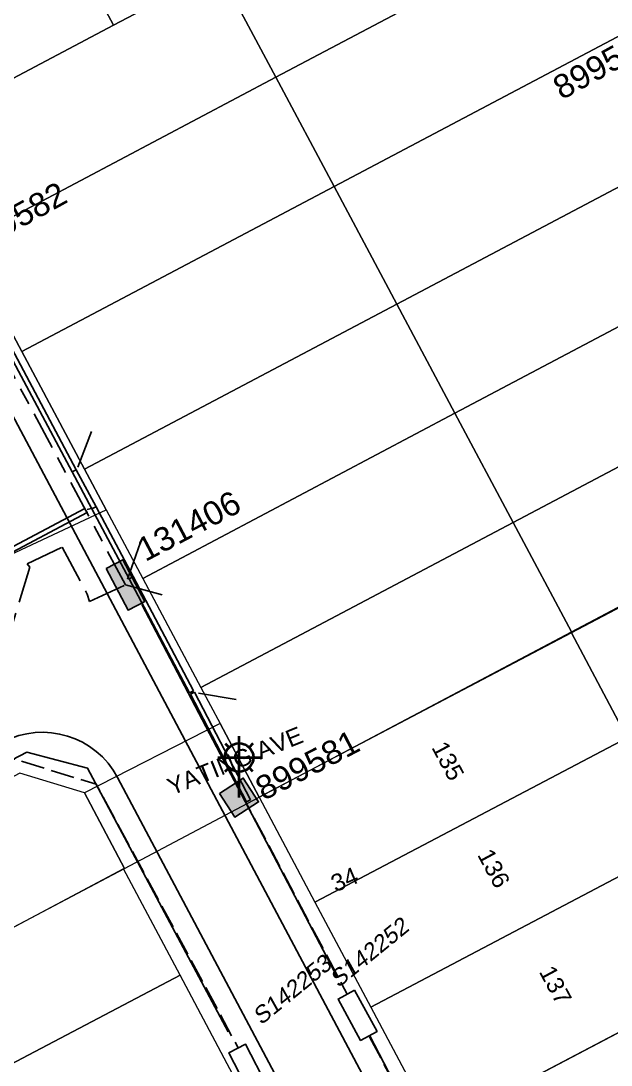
# Model space of a CAD drawing. Header units: metres. Extents: x 303431 to 305438, y 6269401 to 6270518.
# Drawn here: x 303761.6 to 303823.6, y 6269702.5 to 6269812.4 of the extents above; entities that cross this region are included whole.
import ezdxf
from ezdxf.enums import TextEntityAlignment as Align

# ---------------------------------------------------------------- set-up
doc = ezdxf.new("R2010")
doc.units = ezdxf.units.M
doc.linetypes.add('Cable Exist UG', pattern=[8.2, 4, -1.2, 1.8, -1.2])
doc.linetypes.add('IE Trench LV', pattern=[6.5, 5, -1.5])
doc.layers.get('0').update_dxf_attribs({"color": 6})
doc.layers.add('_User kerb', color=7, linetype='Continuous', transparency=0.4)
for name, color, linetype, lineweight in [('Cadastre Developer_SP_NEW', 7, 'Continuous', 5), ('Cadastre Land Parcels_SP_EXT', 9, 'Continuous', 5), ('Cadastre Roads_SP_EXT', 9, 'Continuous', 5)]:
    doc.layers.add(name, color=color, linetype=linetype, lineweight=lineweight)
for name, color, linetype in [('Duct_SP_EXT', 7, 'Continuous'), ('Equip_SP_SL_EXT', 7, 'Continuous'), ('Mains_LV_EXT', 7, 'Continuous'), ('Mains_LV_NEW_T84', 2, 'Continuous'), ('SupportsUG_SP_LV_EXT', 7, 'Continuous'), ('SupportsUG_SP_LV_NEW', 2, 'Continuous'), ('SupportsUG_SP_LV_SL_EXT', 7, 'Continuous'), ('Trench_SP_EXT', 7, 'Continuous'), ('Trench_SP_NEW', 2, 'Continuous')]:
    doc.layers.add(name, color=color, linetype=linetype)
doc.styles.add('COLUMN_LABEL', font='arial.ttf')
doc.styles.add('iecARIAL', font='arial.ttf', dxfattribs={"height": 2})
doc.styles.add('LotNum', font='isocp.shx', dxfattribs={"height": 1.8})
doc.styles.add('POLE_LABEL', font='arial.ttf')
doc.styles.get("Standard").update_dxf_attribs({"font": 'arial.ttf'})
doc.linetypes.add('Cable New UG', pattern='A,7,-0.25,["x",Standard,S=2,R=0,X=0.2,Y=-0.8],-2.1', length=9.35)

# ---------------------------------------------------------------- blocks, each defined once
blk = doc.blocks.new('COLUMN_EXT')
blk.add_hatch(color=256).paths.add_polyline_path([(-1.49, 1.48), (-1.49, -1.49), (1.48, -1.49), (1.48, 1.48)])
blk.add_lwpolyline([(-1.49, -1.49), (1.48, -1.49), (1.48, 1.48), (-1.49, 1.48)], close=True)
for tag, height, style, flags, p in [('ASSET_NUM', 2.5, 'COLUMN_LABEL', 8, (2, 2)), ('STRUCTURE_PLANT_NUMBER', 0.2, 'POLE_LABEL', 9, (1.81, 0.03)), ('STREET_CODE', 0.2, 'COLUMN_LABEL', 9, (1.81, -0.2))]:
    blk.add_attdef(tag, text='', height=height, dxfattribs=dict(style=style, flags=flags)).set_placement(p, align=Align.MIDDLE_LEFT)
at = {"flags": 9}
for tag, p in [('COLUMN_TYPE', (1.81, -0.4)), ('OWNED_BY', (1.81, -0.6)), ('STATE', (1.81, -0.8)), ('USAGE', (1.81, -1)), ('LEGEND', (1.81, -1.2)), ('STREETNAME', (1.81, -1.6)), ('SUBURB', (1.81, -1.8)), ('LOCATION', (1.81, -1.4)), ('NOTES', (1.81, -2))]:
    blk.add_attdef(tag, text='', height=0.2, dxfattribs=at).set_placement(p, align=Align.MIDDLE_LEFT)
at = {"flags": 1}
blk.add_attdef('Z', (1.81, -2.35), '', height=0.2, dxfattribs=at)
blk = doc.blocks.new('PILLAR_EXT')
blk.add_hatch(color=256).paths.add_polyline_path([(-2.475, 0.99), (-2.475, -0.99), (2.475, -0.99), (2.475, 0.99)])
blk.add_lwpolyline([(-2.475, -0.99), (2.475, -0.99), (2.475, 0.99), (-2.475, 0.99)], close=True)
at = {"style": 'iecARIAL', "flags": 8}
blk.add_attdef('ASSET_NUM', (1.5, 3.5), '', height=2.5, dxfattribs=at)
for tag, p, flags in [('OWNED_BY', (0, -0.2), 9), ('STATE', (0, -0.4), 9), ('SUPPORT_TYPE', (0, -0.6), 9), ('USAGE', (0, -0.8), 9), ('LEGEND', (0, -1), 9), ('LOCATION', (0, -1.2), 9), ('STREETNAME', (0, -1.8), 9), ('SUBURB', (0, -2), 1), ('NOTES', (0, -1.4), 9), ('PARENT', (0, -1.6), 9)]:
    blk.add_attdef(tag, p, '', height=0.2, dxfattribs=dict(flags=flags))
blk = doc.blocks.new('SL_LANTERN_EXT')
at = {"lineweight": 40}
for p, q in [((-1.46, 5.68), (-1.06, 5.28)), ((0, 1.97), (0, 6.47)), ((1.46, 5.68), (1.06, 5.28)), ((-2.25, 4.22), (2.25, 4.22)), ((-1.46, 2.76), (-1.06, 3.16)), ((0, 0), (0, 2.72)), ((1.46, 2.76), (1.06, 3.16))]:
    blk.add_line(p, q, dxfattribs=at)
blk.add_circle((0, 4.22), 1.5, dxfattribs=at)
at = {"style": 'iecARIAL', "flags": 9}
blk.add_attdef('ASSET_NUM', (1.5, 1.5), '', height=2.5, dxfattribs=at)
for tag, p, height, flags in [('CONSTRUCTED_VOLTAGE', (0.98, -0.65), 0.2, 9), ('CONTROL_TYPE', (0.98, -0.85), 0.2, 9), ('LANTERN_PURPOSE', (0.98, -1.05), 0.2, 9), ('LANTERN_TYPE', (0.98, -1.25), 0.2, 9), ('LNUMBER', (2.18, -3.25), 2.5, 8), ('OPERATING_VOLTAGE', (0.98, -1.65), 0.2, 9), ('ORIENTATION', (0.98, -1.85), 0.2, 9), ('OWNED_BY', (0.98, -2.05), 0.2, 9), ('STATE', (0.98, -2.25), 0.2, 9), ('NO_PHASES', (0.98, -1.45), 0.2, 9), ('USAGE', (0.98, -2.45), 0.2, 9), ('CEXIST', (0.98, -2.65), 0.2, 9), ('CNEW', (0.98, -2.85), 0.2, 9), ('CNUMBER', (0.98, -3.05), 0.2, 9), ('CREMOVE', (0.98, -3.25), 0.2, 9), ('CREPLACE', (0.98, -3.45), 0.2, 9), ('LKINGHEIGHT', (0.98, -3.65), 0.2, 9), ('LBRACKET', (0.98, -3.85), 0.2, 9), ('LBRACKETVOCAB', (0.98, -4.05), 0.2, 9), ('LCATEGORY', (0.98, -4.25), 0.2, 9), ('LCHARGE1', (0.98, -4.45), 0.2, 9), ('LCHARGE1PERCENT', (0.98, -4.65), 0.2, 9), ('LCHARGE2', (0.98, -4.85), 0.2, 9), ('LCHARGE2PERCENT', (0.98, -5.05), 0.2, 9), ('LCHARGE3', (0.98, -5.25), 0.2, 9), ('LCHARGE3PERCENT', (0.98, -5.45), 0.2, 9), ('LEXIST', (0.98, -5.65), 0.2, 9), ('LLAMP', (0.98, -5.85), 0.2, 9), ('LLAMPVOCAB', (0.98, -6.05), 0.2, 9), ('LMAST', (0.98, -6.25), 0.2, 9), ('LMASTVOCAB', (0.98, -6.45), 0.2, 9), ('LNEW', (0.98, -6.65), 0.2, 9), ('LANTNUMBER', (0.98, -6.85), 0.2, 9), ('LOUTREACH', (0.98, -7.25), 0.2, 9), ('LOUTREACHVOCAB', (0.98, -7.45), 0.2, 9), ('LRATECODE', (0.98, -7.65), 0.2, 9), ('LREMOVE', (0.98, -7.85), 0.2, 9), ('LREPLACE', (0.98, -8.05), 0.2, 9), ('LTYPE', (0.98, -8.25), 0.2, 9), ('LTYPEVOCAB', (0.98, -8.45), 0.2, 9), ('LEGEND', (0.98, -8.65), 0.2, 9), ('LOCATION', (0.98, -8.85), 0.2, 9), ('STREETNAME', (0.98, -9.25), 0.2, 9), ('SUBURB', (0.98, -9.45), 0.2, 1), ('NOTES', (0.98, -9.05), 0.2, 9)]:
    blk.add_attdef(tag, p, '', height=height, dxfattribs=dict(flags=flags))
blk = doc.blocks.new('*U121')
blk.add_wipeout([(3.24, 1.91), (2.32, -2.96), (0.38, -2.59), (1.29, 2.27)])
at = {"lineweight": -3}
blk.add_lwpolyline([(3.24, 1.91), (2.32, -2.96), (0.38, -2.59), (1.29, 2.27)], close=True, dxfattribs=at)
at = {"oblique": 10, "flags": 8}
blk.add_attdef('ASSET_NUM', text='', height=1.75, dxfattribs=at).set_placement((2, 4), align=Align.MIDDLE_LEFT)
for tag, flags, p in [('STREET_CODE', 9, (1.5, 2)), ('OWNED_BY', 9, (1.5, 1.8)), ('OPERATED_BY', 9, (1.5, 1.6)), ('STATE', 9, (1.5, 1.2)), ('SUPPORT_TYPE', 9, (1.5, 1)), ('MAINTAINED_BY', 9, (1.5, 1.4)), ('SUBURB', 9, (1.5, 0.2)), ('STREETNAME', 9, (1.5, 0)), ('USAGE', 9, (1.5, 0.8)), ('LEGEND', 9, (1.5, 0.6)), ('PARENT', 9, (1.5, 0.4)), ('Z', 1, (1.5, -0.6)), ('LOCATION', 9, (1.5, -0.2)), ('NOTES', 9, (1.5, -0.4))]:
    blk.add_attdef(tag, text='', height=0.2, dxfattribs=dict(flags=flags)).set_placement(p, align=Align.MIDDLE_LEFT)
blk = doc.blocks.new('*U119')
at = {"oblique": 10, "flags": 8}
blk.add_attdef('ASSET_NUM', text='', height=1.75, dxfattribs=at).set_placement((2, 4), align=Align.MIDDLE_LEFT)
for tag, flags, p in [('STREET_CODE', 9, (1.5, 2)), ('OWNED_BY', 9, (1.5, 1.8)), ('OPERATED_BY', 9, (1.5, 1.6)), ('STATE', 9, (1.5, 1.2)), ('SUPPORT_TYPE', 9, (1.5, 1)), ('MAINTAINED_BY', 9, (1.5, 1.4)), ('SUBURB', 9, (1.5, 0.2)), ('STREETNAME', 9, (1.5, 0)), ('USAGE', 9, (1.5, 0.8)), ('LEGEND', 9, (1.5, 0.6)), ('PARENT', 9, (1.5, 0.4)), ('Z', 1, (1.5, -0.6)), ('LOCATION', 9, (1.5, -0.2)), ('NOTES', 9, (1.5, -0.4))]:
    blk.add_attdef(tag, text='', height=0.2, dxfattribs=dict(flags=flags)).set_placement(p, align=Align.MIDDLE_LEFT)
blk.add_wipeout([(-3.44, -1.81), (-2.43, 3.04), (-0.49, 2.63), (-1.5, -2.21)])
at = {"lineweight": -3}
blk.add_lwpolyline([(-3.44, -1.81), (-2.43, 3.04), (-0.49, 2.63), (-1.5, -2.21)], close=True, dxfattribs=at)

msp = doc.modelspace()

# ---------------------------------------------------------------- linework, layer by layer
at = {"layer": '_User kerb', "transparency": 33554585}
for points in [[(303783.08316, 6269728.67339), (303732.98048, 6269823.07846, -0.415150879), (303736.71574, 6269835.19314), (303793.54, 6269865.11832, -0.413372346), (303805.61735, 6269861.39241), (303855.72813, 6269766.9019)], [(303700.75967, 6269685.28325), (303696.58336, 6269693.15239, -0.415150879), (303700.31862, 6269705.26706), (303759.65216, 6269736.51371, -0.413276866), (303771.72814, 6269732.79038), (303775.93123, 6269724.87505)], [(303700.76082, 6269685.28109), (303782.85785, 6269530.59124, 0.416036163), (303795.00934, 6269526.90767), (303854.26914, 6269558.11548, 0.4176128), (303857.96866, 6269570.29749), (303775.93127, 6269724.87496)]]:
    msp.add_lwpolyline(points, format="xyb", dxfattribs=at)
at = {"layer": '_User kerb', "transparency": 33554585, "elevation": -50.1555}
msp.add_lwpolyline([(303783.08608, 6269728.67216), (303815.18033, 6269668.19915, 0.411766983), (303827.23027, 6269664.46217), (303884.45474, 6269694.61305, 0.39918862), (303887.76656, 6269706.4865), (303855.72928, 6269766.89974)], format="xyb", dxfattribs=at)
at = {"layer": 'Cadastre Developer_SP_NEW', "flags": 128}
for points in [[(303825.29475, 6269736.96872), (303858.11728, 6269754.25394), (303852.2574, 6269765.29531), (303819.43668, 6269748.01104), (303825.29475, 6269736.96872)], [(303792.4758, 6269719.68536), (303825.29476, 6269736.96872), (303819.43668, 6269748.01104), (303786.61592, 6269730.72674), (303792.4758, 6269719.68536)], [(303798.33568, 6269708.64399), (303831.15283, 6269725.9264), (303825.29476, 6269736.96872), (303792.4758, 6269719.68536), (303798.33568, 6269708.64399)], [(303805.14255, 6269695.81827), (303837.9576, 6269713.09956), (303831.15283, 6269725.9264), (303798.33568, 6269708.64399), (303805.14255, 6269695.81827)], [(303745.1109, 6269694.52861), (303778.29125, 6269712.00228), (303772.36048, 6269723.18095), (303739.25102, 6269705.56998), (303745.1109, 6269694.52861)], [(303750.97077, 6269683.48724), (303784.15112, 6269700.96091), (303778.29125, 6269712.00228), (303745.1109, 6269694.52861), (303750.97077, 6269683.48724)], [(303811.94942, 6269682.99255), (303835.48073, 6269695.38478), (303828.67596, 6269708.2116), (303805.14255, 6269695.81827), (303811.94942, 6269682.99255)]]:
    msp.add_lwpolyline(points, dxfattribs=at)
at = {"layer": 'Cadastre Land Parcels_SP_EXT', "linetype": 'Continuous'}
for points in [[(303782.34518, 6269817.74961), (303766.75342, 6269847.02242), (303755.6902, 6269841.17233), (303764.58812, 6269824.46854), (303771.28205, 6269811.90058), (303782.34518, 6269817.74961)], [(303821.20747, 6269823.79766), (303815.18275, 6269835.11333), (303793.40673, 6269823.59953), (303782.34518, 6269817.74961), (303788.37159, 6269806.43597), (303821.20747, 6269823.79766)], [(303821.20747, 6269823.79766), (303815.18275, 6269835.11333), (303793.40673, 6269823.59953), (303782.34518, 6269817.74961), (303788.37159, 6269806.43597), (303821.20747, 6269823.79766)], [(303771.28205, 6269811.90058), (303764.58812, 6269824.46854), (303742.81051, 6269812.95368), (303749.50612, 6269800.38571), (303771.28205, 6269811.90058)], [(303827.32468, 6269812.31079), (303821.20747, 6269823.79766), (303788.37159, 6269806.43597), (303794.4888, 6269794.94919), (303827.32468, 6269812.31079)], [(303827.32468, 6269812.31079), (303821.20747, 6269823.79766), (303788.37159, 6269806.43597), (303794.4888, 6269794.94919), (303827.32468, 6269812.31079)], [(303788.37159, 6269806.43597), (303782.34518, 6269817.74961), (303771.28205, 6269811.90058), (303749.50612, 6269800.38571), (303755.5342, 6269789.07216), (303788.37159, 6269806.43597)], [(303833.91138, 6269799.93954), (303827.32468, 6269812.31079), (303794.4888, 6269794.94919), (303801.07806, 6269782.57989), (303833.91138, 6269799.93954)], [(303833.91138, 6269799.93954), (303827.32468, 6269812.31079), (303794.4888, 6269794.94919), (303801.07806, 6269782.57989), (303833.91138, 6269799.93954)], [(303794.4888, 6269794.94919), (303788.37159, 6269806.43597), (303755.5342, 6269789.07216), (303761.65398, 6269777.58742), (303794.4888, 6269794.94919)], [(303840.02771, 6269788.45268), (303833.91138, 6269799.93954), (303801.07806, 6269782.57989), (303807.19607, 6269771.09214), (303840.02771, 6269788.45268)], [(303840.02771, 6269788.45268), (303833.91138, 6269799.93954), (303801.07806, 6269782.57989), (303807.19607, 6269771.09214), (303840.02771, 6269788.45268)], [(303801.07806, 6269782.57989), (303794.4888, 6269794.94919), (303761.65398, 6269777.58742), (303768.24483, 6269765.2182), (303801.07806, 6269782.57989)], [(303801.07806, 6269782.57989), (303794.4888, 6269794.94919), (303761.65398, 6269777.58742), (303768.24483, 6269765.2182), (303801.07806, 6269782.57989)], [(303846.14413, 6269776.96476), (303840.02771, 6269788.45268), (303807.19607, 6269771.09214), (303813.31407, 6269759.60634), (303846.14413, 6269776.96476)], [(303846.14413, 6269776.96476), (303840.02771, 6269788.45268), (303807.19607, 6269771.09214), (303813.31407, 6269759.60634), (303846.14413, 6269776.96476)], [(303807.19607, 6269771.09214), (303801.07806, 6269782.57989), (303768.24483, 6269765.2182), (303770.5231, 6269760.94167), (303774.36371, 6269753.73249), (303807.19607, 6269771.09214)], [(303807.19607, 6269771.09214), (303801.07806, 6269782.57989), (303768.24483, 6269765.2182), (303770.5231, 6269760.94167), (303774.36371, 6269753.73249), (303807.19607, 6269771.09214)], [(303852.26301, 6269765.47004), (303846.14413, 6269776.96476), (303813.31407, 6269759.60634), (303819.44003, 6269748.09881), (303852.26301, 6269765.47004)], [(303852.26301, 6269765.47004), (303846.14413, 6269776.96476), (303813.31407, 6269759.60634), (303819.44003, 6269748.09881), (303852.26301, 6269765.47004)], [(303813.31407, 6269759.60634), (303807.19607, 6269771.09214), (303774.36371, 6269753.73249), (303780.48419, 6269742.24775), (303813.31407, 6269759.60634)], [(303813.31407, 6269759.60634), (303807.19607, 6269771.09214), (303774.36371, 6269753.73249), (303780.48419, 6269742.24775), (303813.31407, 6269759.60634)], [(303819.44003, 6269748.09881), (303813.31407, 6269759.60634), (303780.48419, 6269742.24775), (303782.50489, 6269738.45121), (303786.61624, 6269730.72643), (303819.44003, 6269748.09881)], [(303819.44003, 6269748.09881), (303813.31407, 6269759.60634), (303780.48419, 6269742.24775), (303782.50489, 6269738.45121), (303786.61624, 6269730.72643), (303819.44003, 6269748.09881)], [(303772.45785, 6269723.23265), (303768.23652, 6269731.16801), (303761.45938, 6269733.24488), (303732.69651, 6269718.0371), (303739.2757, 6269705.67071), (303772.45785, 6269723.23265)]]:
    msp.add_lwpolyline(points, close=True, dxfattribs=at)
at = {"layer": 'Cadastre Roads_SP_EXT', "linetype": 'Continuous'}
for points in [[(303770.52308, 6269760.9417), (303768.24488, 6269765.21826), (303761.65392, 6269777.58742), (303755.53424, 6269789.0722), (303749.50614, 6269800.38576), (303742.81053, 6269812.95369), (303736.26451, 6269825.23923), (303721.66775, 6269818.55978), (303726.33674, 6269809.79526), (303731.9853, 6269799.19292), (303737.86912, 6269788.1479), (303743.75363, 6269777.10297), (303750.0395, 6269765.30232), (303755.99237, 6269754.12944), (303770.52308, 6269760.9417)], [(303786.61627, 6269730.72639), (303782.50493, 6269738.45128), (303768.23658, 6269731.168), (303772.45786, 6269723.23258), (303786.61627, 6269730.72639)]]:
    msp.add_lwpolyline(points, close=True, dxfattribs=at)
at = {"layer": 'Duct_SP_EXT'}
for p, q in [((303754.70174, 6269788.87976), (303767.3731, 6269765.15377)), ((303754.27834, 6269788.65363), (303766.9497, 6269764.92764)), ((303766.9497, 6269764.92764), (303767.1614, 6269765.04071)), ((303766.95055, 6269764.93028), (303767.16226, 6269765.04334)), ((303766.95055, 6269764.93028), (303769.03223, 6269761.03243)), ((303767.3731, 6269765.15377), (303767.1614, 6269765.04071)), ((303767.37396, 6269765.1564), (303767.16226, 6269765.04334)), ((303767.37396, 6269765.1564), (303769.45563, 6269761.25855)), ((303768.28791, 6269761.07975), (303758.46805, 6269755.87531)), ((303768.51268, 6269760.65563), (303758.69282, 6269755.45119)), ((303768.28791, 6269761.07975), (303768.4003, 6269760.86769)), ((303768.51268, 6269760.65563), (303768.4003, 6269760.86769)), ((303769.03223, 6269761.03242), (303769.24393, 6269761.14549)), ((303769.03223, 6269761.03243), (303769.24393, 6269761.14549)), ((303769.03223, 6269761.03242), (303772.9549, 6269753.68765)), ((303769.45563, 6269761.25855), (303769.24393, 6269761.14549)), ((303769.45563, 6269761.25855), (303769.24393, 6269761.14549)), ((303769.45563, 6269761.25855), (303773.3783, 6269753.91378)), ((303772.95433, 6269753.68872), (303773.1666, 6269753.80071)), ((303772.95433, 6269753.68872), (303779.28951, 6269741.68153)), ((303772.9549, 6269753.68765), (303773.1666, 6269753.80071)), ((303773.3783, 6269753.91378), (303773.1666, 6269753.80071)), ((303773.37886, 6269753.91271), (303773.1666, 6269753.80071)), ((303773.37886, 6269753.91271), (303779.71405, 6269741.90552)), ((303779.28951, 6269741.68153), (303779.50178, 6269741.79352)), ((303779.38221, 6269741.53988), (303779.59521, 6269741.65046)), ((303779.71405, 6269741.90552), (303779.50178, 6269741.79352)), ((303779.80821, 6269741.76105), (303779.59521, 6269741.65046)), ((303779.80821, 6269741.76105), (303785.68791, 6269730.43631)), ((303779.38221, 6269741.53988), (303785.26191, 6269730.21513)), ((303785.26191, 6269730.21513), (303785.47491, 6269730.32572)), ((303785.68791, 6269730.43631), (303785.47491, 6269730.32572))]:
    msp.add_line(p, q, dxfattribs=at)
at = {"layer": 'Mains_LV_EXT', "linetype": 'Cable Exist UG'}
for points in [[(303772.55444, 6269753.04393), (303756.60933, 6269782.89929), (303756.60933, 6269782.89929), (303754.61202, 6269786.63908), (303752.79714, 6269785.79115), (303752.79714, 6269785.79115), (303746.32649, 6269797.90689), (303747.80546, 6269799.38302)], [(303772.55444, 6269753.04393), (303756.60933, 6269782.89929), (303756.60933, 6269782.89929), (303754.61202, 6269786.63908), (303752.79714, 6269785.79115), (303752.79714, 6269785.79115), (303746.32649, 6269797.90689), (303747.80546, 6269799.38302)], [(303726.15938, 6269730.53083), (303728.62215, 6269731.83595), (303728.62215, 6269731.83595), (303736.15635, 6269735.8289), (303738.32541, 6269736.97846), (303738.32541, 6269736.97846), (303752.28539, 6269744.37694), (303754.20545, 6269740.86755), (303754.20545, 6269740.86755), (303754.54387, 6269741.0469), (303756.0587, 6269741.84969), (303758.97092, 6269743.39305), (303762.48873, 6269754.90936), (303762.21487, 6269755.27781), (303762.21487, 6269755.27781), (303765.90561, 6269757.00243), (303768.53638, 6269752.07664), (303768.78387, 6269751.29403), (303772.55444, 6269753.04393)], [(303726.15938, 6269730.53083), (303728.62215, 6269731.83595), (303728.62215, 6269731.83595), (303736.15635, 6269735.8289), (303738.32541, 6269736.97846), (303738.32541, 6269736.97846), (303752.28539, 6269744.37694), (303754.20545, 6269740.86755), (303754.20545, 6269740.86755), (303754.54387, 6269741.0469), (303756.0587, 6269741.84969), (303758.97092, 6269743.39305), (303762.48873, 6269754.90936), (303762.21487, 6269755.27781), (303762.21487, 6269755.27781), (303765.90561, 6269757.00243), (303768.53638, 6269752.07664), (303768.78387, 6269751.29403), (303772.55444, 6269753.04393)]]:
    msp.add_lwpolyline(points, dxfattribs=at)
at = {"layer": 'Mains_LV_NEW_T84', "color": 1, "linetype": 'Cable New UG', "ltscale": 0.75, "flags": 128}
for points in [[(303794.86271, 6269711.75332), (303774.2587, 6269751.00185)], [(303783.35626, 6269706.03473), (303768.56775, 6269733.7602), (303762.16617, 6269735.46356), (303739.63541, 6269723.71324), (303738.06016, 6269719.78589), (303703.05427, 6269700.72142), (303701.57397, 6269695.01485), (303715.31007, 6269667.40213)]]:
    msp.add_lwpolyline(points, dxfattribs=at)
at = {"layer": 'Mains_LV_NEW_T84', "color": 3, "linetype": 'Cable New UG', "ltscale": 0.75, "flags": 128}
msp.add_lwpolyline([(303854.77631, 6269681.87616), (303825.49852, 6269665.98706), (303817.17255, 6269669.13753), (303798.25354, 6269705.61092)], dxfattribs=at)
at = {"layer": 'Trench_SP_EXT', "linetype": 'Cable Exist UG'}
for points in [[(303768.97795, 6269769.16868), (303767.29939, 6269764.78662)], [(303768.51407, 6269760.98821), (303769.24391, 6269761.1455)], [(303774.08145, 6269757.44474), (303772.55446, 6269753.04392), (303777.18853, 6269751.80011)], [(303784.18328, 6269741.0014), (303779.50173, 6269741.79357)]]:
    msp.add_lwpolyline(points, dxfattribs=at)
at = {"layer": 'Trench_SP_NEW', "linetype": 'IE Trench LV', "ltscale": 0.5, "flags": 128}
for points in [[(303732.8329, 6269719.9347), (303760.85673, 6269734.73073), (303769.4737, 6269732.07408), (303802.0766, 6269671.53598), (303844.96863, 6269589.91451)], [(303784.58169, 6269731.39686), (303811.46414, 6269680.39932), (303817.4609, 6269668.9686)]]:
    msp.add_lwpolyline(points, dxfattribs=at)

# ---------------------------------------------------------------- block references
at = {"layer": 'Equip_SP_SL_EXT'}
for p in [(303784.50283, 6269730.67092), (303784.50284, 6269730.67091)]:
    msp.add_blockref('SL_LANTERN_EXT', p, dxfattribs=at)
at = {"layer": 'SupportsUG_SP_LV_EXT'}
ref = msp.add_blockref('PILLAR_EXT', (303772.55447, 6269753.04394), dxfattribs=dict(at, rotation=297.8170339431831))
ref.add_attrib('ASSET_NUM', '131406', dxfattribs={"layer": '0', "height": 2.5, "rotation": 27.8170341, "style": 'iecARIAL'}).set_placement((303774.05447, 6269756.54394), align=Align.MIDDLE_LEFT)
ref = msp.add_blockref('PILLAR_EXT', (303772.55448, 6269753.04392), dxfattribs=dict(at, rotation=297.8170339431831))
ref.add_attrib('ASSET_NUM', '131406', dxfattribs={"layer": '0', "height": 2.5, "rotation": 27.8170341, "style": 'iecARIAL'}).set_placement((303774.05448, 6269756.54392), align=Align.MIDDLE_LEFT)
at = {"layer": 'SupportsUG_SP_LV_SL_EXT'}
ref = msp.add_blockref('COLUMN_EXT', (303829.10328, 6269813.16541), dxfattribs=dict(at, rotation=115.477294519147))
ref.add_attrib('ASSET_NUM', '899587', dxfattribs={"layer": '0', "height": 2.5, "rotation": 28.9116663, "style": 'COLUMN_LABEL'}).set_placement((303828.02024, 6269810.73768), align=Align.MIDDLE_RIGHT)
ref = msp.add_blockref('COLUMN_EXT', (303753.8337, 6269788.09568), dxfattribs=dict(at, rotation=297.7352399936507))
ref.add_attrib('ASSET_NUM', '899582', dxfattribs={"layer": '0', "height": 2.5, "rotation": 28.8283417, "style": 'COLUMN_LABEL'}).set_placement((303755.8337, 6269788.84568), align=Align.MIDDLE_LEFT)
ref = msp.add_blockref('COLUMN_EXT', (303753.83376, 6269788.09569), dxfattribs=dict(at, rotation=297.7352399936507))
ref.add_attrib('ASSET_NUM', '899582', dxfattribs={"layer": '0', "height": 2.5, "rotation": 28.8283417, "style": 'COLUMN_LABEL'}).set_placement((303755.83376, 6269788.84569), align=Align.MIDDLE_LEFT)
ref = msp.add_blockref('COLUMN_EXT', (303784.50279, 6269730.67088), dxfattribs=dict(at, rotation=302.6737858175953))
ref.add_attrib('ASSET_NUM', '899581', dxfattribs={"layer": '0', "height": 2.5, "rotation": 27.4772363, "style": 'COLUMN_LABEL'}).set_placement((303786.50279, 6269731.42088), align=Align.MIDDLE_LEFT)
ref = msp.add_blockref('COLUMN_EXT', (303784.5028, 6269730.67094), dxfattribs=dict(at, rotation=302.6737858175953))
ref.add_attrib('ASSET_NUM', '899581', dxfattribs={"layer": '0', "height": 2.5, "rotation": 27.4772363, "style": 'COLUMN_LABEL'}).set_placement((303786.5028, 6269731.42094), align=Align.MIDDLE_LEFT)

# ---------------------------------------------------------------- texts
at = {"layer": 'Cadastre Developer_SP_NEW', "color": 2, "char_height": 1.8, "width": 2.52, "attachment_point": 2, "rotation": 298.2362774, "style": 'LotNum'}
for s, insert in [('{\\fArial|b0|i0|c0|p34;\\C256;135}', (303807.26793, 6269734.96302)), ('{\\fArial|b0|i0|c0|p34;\\C256;136}', (303812.08763, 6269723.66696)), ('{\\fArial|b0|i0|c0|p34;\\C256;137}', (303818.5693, 6269711.37418))]:
    msp.add_mtext(s, dxfattribs=dict(at, insert=insert))
at = {"layer": 'Cadastre Land Parcels_SP_EXT'}
msp.add_text('34', height=1.8, rotation=22.8171372, dxfattribs=at).set_placement((303794.63632, 6269720.70135))
msp.add_text('34', height=1.8, rotation=22.8171372, dxfattribs=at).set_placement((303794.63632, 6269720.70135))
at = {"layer": 'Cadastre Roads_SP_EXT'}
msp.add_text('YATING AVE', height=1.8, rotation=22.062378, dxfattribs=at).set_placement((303777.42242, 6269730.87802))

# ---------------------------------------------------------------- next in the draw order: block references
at = {"layer": 'SupportsUG_SP_LV_NEW'}
ref = msp.add_blockref('*U121', (303795.34202, 6269706.91044), dxfattribs=dict(at, rotation=39.17683109592848))
ref.add_attrib('ASSET_NUM', 'S142252', dxfattribs={"layer": '0', "height": 1.75, "rotation": 39.1768311, "oblique": 10}).set_placement((303794.36556, 6269711.27468), align=Align.MIDDLE_LEFT)

# ---------------------------------------------------------------- next in the draw order: block references
ref = msp.add_blockref('*U119', (303787.22417, 6269702.99817), dxfattribs=dict(at, rotation=39.17683109592848))
ref.add_attrib('ASSET_NUM', 'S142253', dxfattribs={"layer": '0', "height": 1.75, "rotation": 39.1768311, "oblique": 10}).set_placement((303786.24771, 6269707.3624), align=Align.MIDDLE_LEFT)

doc.saveas('drawing.dxf')
